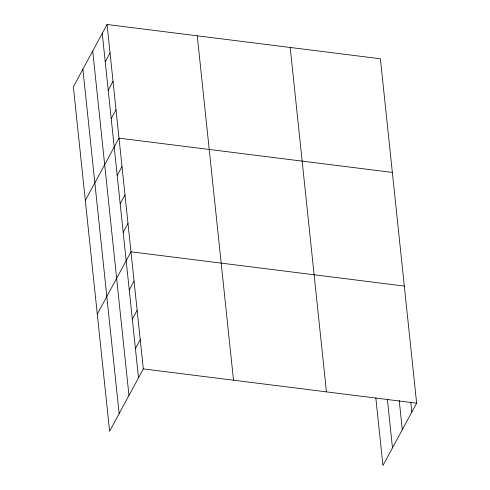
<?xml version="1.0" encoding="UTF-8"?>
<svg xmlns="http://www.w3.org/2000/svg" width="490" height="490" viewBox="0 0 490 490"><rect width="100%" height="100%" fill="white"/><g stroke="black" fill="none" stroke-linecap="round" stroke-linejoin="round"><path stroke-width="0.73" d="M107.059 24.5L73.359 86.822L109.607 431.225L143.307 368.903L107.059 24.5L380.393 58.776L416.641 403.178L382.941 465.5L375.836 397.941M105.24 61.807L110.048 52.914M108.229 90.221L113.037 81.328M111.218 118.635L116.026 109.742M85.321 200.477L119.021 138.156L392.355 172.425M117.202 175.463L122.01 166.569M120.191 203.871L124.999 194.977M123.18 232.285L127.988 223.391M97.283 314.133L130.983 251.805L404.317 286.08M129.256 289.976L134.064 281.082M132.337 319.247L137.145 310.354M135.418 348.525L140.226 339.631M143.307 368.903L416.641 403.178M410.804 402.315L411.833 412.072M399.221 400.428L402.302 429.699M387.345 399.08L392.478 447.866M290.19 47.463L326.444 391.865M197.256 35.813L233.51 380.216M102.245 33.394L138.499 377.796M92.714 51.027L128.962 395.43M82.89 69.194L119.144 413.597"/></g></svg>
